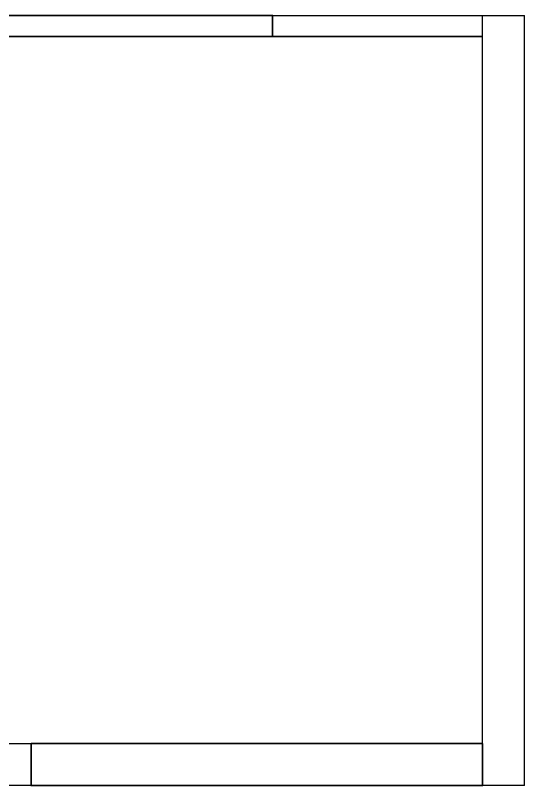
# Model space of a CAD drawing. Header units: millimetres. Extents: x 2258 to 5600, y 711 to 2563.
# Drawn here: x 5097.2 to 5190.9, y 1204.2 to 1346.1 of the extents above; entities that cross this region are included whole.
import ezdxf

# ---------------------------------------------------------------- set-up
doc = ezdxf.new("R2010")
doc.units = ezdxf.units.MM
doc.layers.add('HAT', color=8, linetype='Continuous', lineweight=18)
doc.layers.add('PQI-A-WALL', color=30, linetype='Continuous', lineweight=50)

msp = doc.modelspace()

# ---------------------------------------------------------------- linework, layer by layer
at = {"layer": 'HAT', "color": 7, "lineweight": 30}
msp.add_line((5144.51, 1346.077), (5190.87, 1346.077), dxfattribs=at)
at = {"layer": 'HAT', "color": 18, "lineweight": 30, "true_color": 0x000000}
for p, q in [((5183.142, 1211.974), (5183.144, 1346.077)), ((5190.87, 1204.249), (5190.87, 1346.077)), ((5183.144, 1342.214), (5011.23, 1342.214)), ((5144.51, 1342.214), (5183.144, 1342.214)), ((5183.142, 1211.974), (5183.144, 1342.214)), ((5011.232, 1211.976), (5183.142, 1211.974)), ((5034.411, 1211.976), (5100.083, 1211.974)), ((5190.87, 1204.249), (5003.505, 1204.249))]:
    msp.add_line(p, q, dxfattribs=at)
at = {"layer": 'HAT', "color": 24, "lineweight": 30}
msp.add_line((5159.142, 1211.974), (5183.142, 1211.974), dxfattribs=at)
at = {"layer": 'PQI-A-WALL', "color": 0, "lineweight": 35, "ltscale": 1000}
msp.add_lwpolyline([(5011.23, 1342.214), (5144.51, 1342.214), (5144.51, 1346.077), (5003.503, 1346.077), (5003.503, 1300.808), (5011.23, 1300.808), (5011.23, 1342.214)], dxfattribs=at)
msp.add_lwpolyline([(5183.142, 1211.974), (5100.083, 1211.974), (5100.083, 1204.248), (5183.142, 1204.248)], close=True, dxfattribs=at)

doc.saveas('drawing.dxf')
